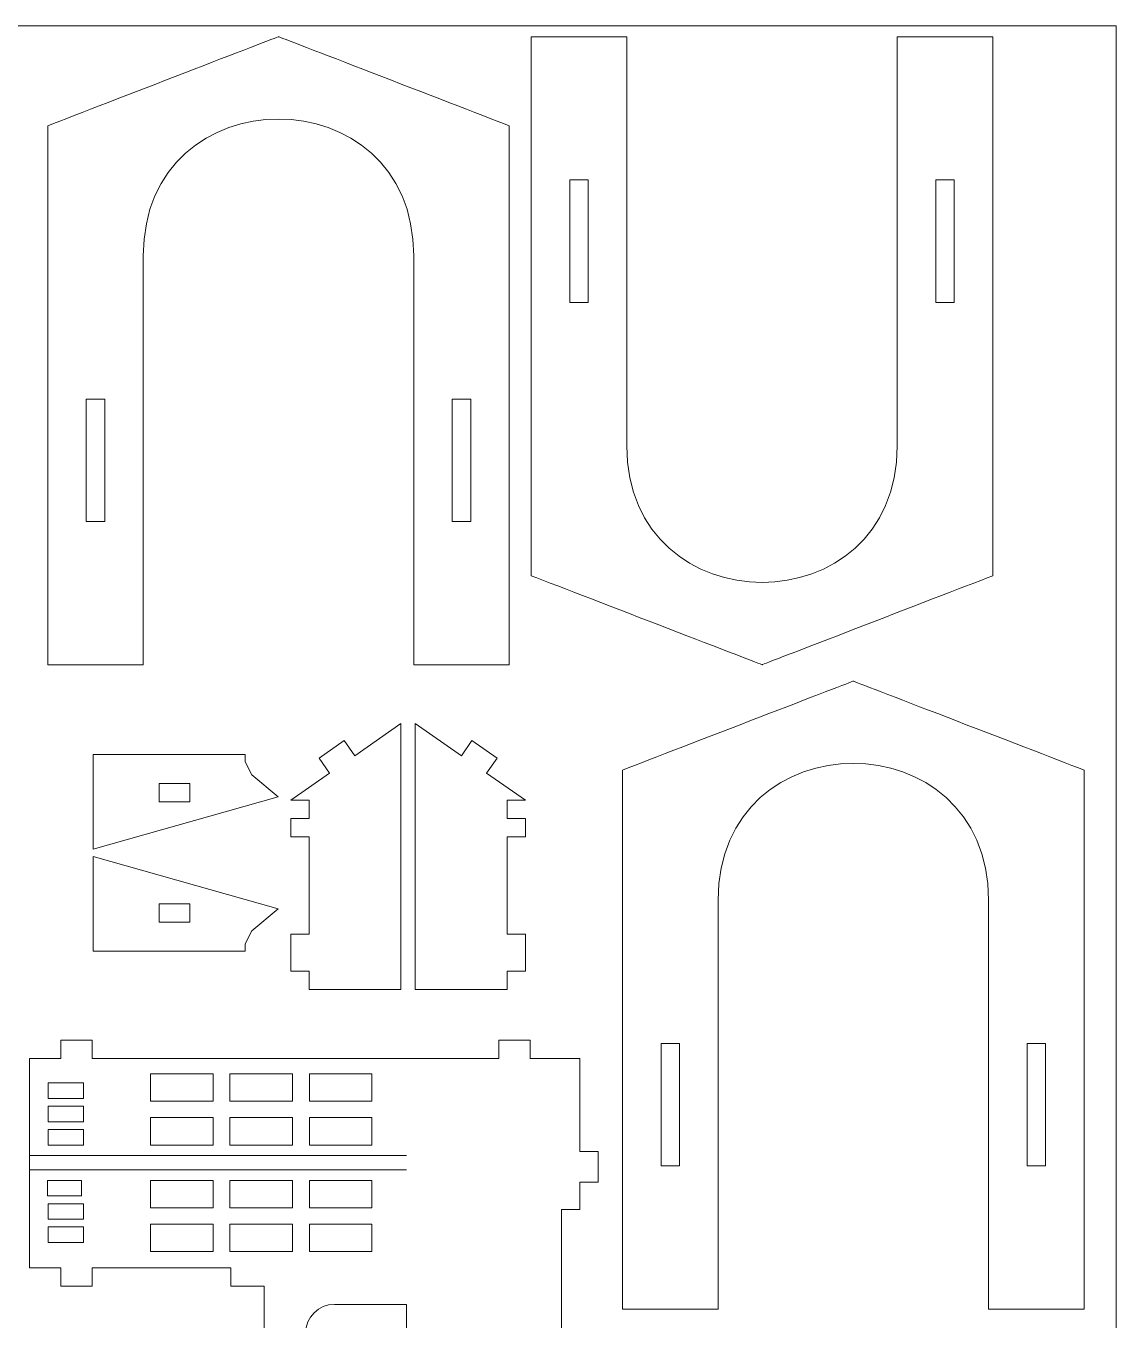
# Model space of a CAD drawing. Header units: millimetres. Extents: x -824 to 903, y -527 to 785.
# Drawn here: x 724.6 to 902.7, y 108.6 to 320 of the extents above; entities that cross this region are included whole.
import ezdxf

# ---------------------------------------------------------------- set-up
doc = ezdxf.new("R2010")
doc.units = ezdxf.units.MM
doc.header["$MEASUREMENT"] = 0
doc.layers.add('Camada 1', color=7, linetype='Continuous')

msp = doc.modelspace()

# ---------------------------------------------------------------- linework, layer by layer
at = {"layer": 'Camada 1', "color": 250, "lineweight": 9}
for points, knots in [([(555.4833, -67.8358), (555.4833, -67.8358), (902.7386, -67.8358), (902.7386, -67.8358), (902.7386, -67.8358), (902.7386, -67.8358), (902.7386, 320.0269), (902.7386, 320.0269), (902.7386, 320.0269), (902.7386, 320.0269), (555.4833, 320.0269), (555.4833, 320.0269), (555.4833, 320.0269), (555.4833, 320.0269), (555.4833, -67.8358), (555.4833, -67.8358)], [0, 0, 0, 0, 0.2, 0.2, 0.2, 0.2, 0.4, 0.4, 0.4, 0.4, 0.6, 0.6, 0.6, 0.6, 1, 1, 1, 1]), ([(728.1467, 303.717), (728.1467, 293.1181), (728.1467, 215.651), (728.1467, 215.651), (728.1467, 215.651), (728.1467, 215.651), (743.7702, 215.651), (743.7702, 215.651), (743.7702, 215.651), (743.7702, 215.651), (743.7702, 282.4761), (743.7702, 282.4761), (743.7702, 282.4761), (743.7702, 312.2544), (787.955, 312.2542), (787.955, 282.4761), (787.955, 282.4761), (787.955, 282.4761), (787.955, 215.651), (787.955, 215.651), (787.955, 215.651), (787.955, 215.651), (803.5785, 215.651), (803.5785, 215.651), (803.5785, 215.651), (803.5785, 215.651), (803.5785, 293.1181), (803.5785, 303.717), (803.5785, 303.717), (794.1698, 307.3455), (765.8626, 318.2621), (765.8626, 318.2621), (765.8626, 318.2621), (765.8626, 318.2621), (737.5554, 307.3455), (728.1467, 303.717)], [0, 0, 0, 0, 0.1, 0.1, 0.1, 0.1, 0.2, 0.2, 0.2, 0.2, 0.3, 0.3, 0.3, 0.3, 0.4, 0.4, 0.4, 0.4, 0.5, 0.5, 0.5, 0.5, 0.6, 0.6, 0.6, 0.6, 0.7, 0.7, 0.7, 0.7, 0.8, 0.8, 0.8, 0.8, 1, 1, 1, 1]), ([(807.1666, 230.1961), (816.5753, 226.5676), (844.8825, 215.651), (844.8825, 215.651), (844.8825, 215.651), (844.8825, 215.651), (873.1898, 226.5676), (882.5985, 230.1961), (882.5985, 230.1961), (882.5985, 240.795), (882.5985, 318.2621), (882.5985, 318.2621), (882.5985, 318.2621), (882.5985, 318.2621), (866.9749, 318.2621), (866.9749, 318.2621), (866.9749, 318.2621), (866.9749, 318.2621), (866.9749, 251.4371), (866.9749, 251.4371), (866.9749, 251.4371), (866.9749, 221.6589), (822.7901, 221.659), (822.7901, 251.4371), (822.7901, 251.4371), (822.7901, 251.4371), (822.7901, 318.2621), (822.7901, 318.2621), (822.7901, 318.2621), (822.7901, 318.2621), (807.1666, 318.2621), (807.1666, 318.2621), (807.1666, 318.2621), (807.1666, 318.2621), (807.1666, 240.795), (807.1666, 230.1961)], [0, 0, 0, 0, 0.1, 0.1, 0.1, 0.1, 0.2, 0.2, 0.2, 0.2, 0.3, 0.3, 0.3, 0.3, 0.4, 0.4, 0.4, 0.4, 0.5, 0.5, 0.5, 0.5, 0.6, 0.6, 0.6, 0.6, 0.7, 0.7, 0.7, 0.7, 0.8, 0.8, 0.8, 0.8, 1, 1, 1, 1]), ([(813.4785, 274.8501), (813.4785, 274.8501), (813.4785, 294.849), (813.4785, 294.849), (813.4785, 294.849), (813.4785, 294.849), (816.4782, 294.849), (816.4782, 294.849), (816.4782, 294.849), (816.4782, 294.849), (816.4782, 274.8501), (816.4782, 274.8501), (816.4782, 274.8501), (816.4782, 274.8501), (813.4785, 274.8501), (813.4785, 274.8501)], [0, 0, 0, 0, 0.2, 0.2, 0.2, 0.2, 0.4, 0.4, 0.4, 0.4, 0.6, 0.6, 0.6, 0.6, 1, 1, 1, 1]), ([(873.2867, 274.8501), (873.2867, 274.8501), (873.2867, 294.849), (873.2867, 294.849), (873.2867, 294.849), (873.2867, 294.849), (876.2866, 294.849), (876.2866, 294.849), (876.2866, 294.849), (876.2866, 294.849), (876.2866, 274.8501), (876.2866, 274.8501), (876.2866, 274.8501), (876.2866, 274.8501), (873.2867, 274.8501), (873.2867, 274.8501)], [0, 0, 0, 0, 0.2, 0.2, 0.2, 0.2, 0.4, 0.4, 0.4, 0.4, 0.6, 0.6, 0.6, 0.6, 1, 1, 1, 1]), ([(734.4585, 259.063), (734.4585, 259.063), (734.4585, 239.0641), (734.4585, 239.0641), (734.4585, 239.0641), (734.4585, 239.0641), (737.4583, 239.0641), (737.4583, 239.0641), (737.4583, 239.0641), (737.4583, 239.0641), (737.4583, 259.063), (737.4583, 259.063), (737.4583, 259.063), (737.4583, 259.063), (734.4585, 259.063), (734.4585, 259.063)], [0, 0, 0, 0, 0.2, 0.2, 0.2, 0.2, 0.4, 0.4, 0.4, 0.4, 0.6, 0.6, 0.6, 0.6, 1, 1, 1, 1]), ([(794.2668, 259.063), (794.2668, 259.063), (794.2668, 239.0641), (794.2668, 239.0641), (794.2668, 239.0641), (794.2668, 239.0641), (797.2667, 239.0641), (797.2667, 239.0641), (797.2667, 239.0641), (797.2667, 239.0641), (797.2667, 259.063), (797.2667, 259.063), (797.2667, 259.063), (797.2667, 259.063), (794.2668, 259.063), (794.2668, 259.063)], [0, 0, 0, 0, 0.2, 0.2, 0.2, 0.2, 0.4, 0.4, 0.4, 0.4, 0.6, 0.6, 0.6, 0.6, 1, 1, 1, 1]), ([(822.0696, 198.4342), (822.0696, 181.5726), (822.0696, 110.3682), (822.0696, 110.3682), (822.0696, 110.3682), (822.0696, 110.3682), (837.6932, 110.3682), (837.6932, 110.3682), (837.6932, 110.3682), (837.6932, 110.3682), (837.6932, 177.1933), (837.6932, 177.1933), (837.6932, 177.1933), (837.6932, 206.9716), (881.878, 206.9714), (881.878, 177.1933), (881.878, 177.1933), (881.878, 177.1933), (881.878, 110.3682), (881.878, 110.3682), (881.878, 110.3682), (881.878, 110.3682), (897.5014, 110.3682), (897.5014, 110.3682), (897.5014, 110.3682), (897.5014, 110.3682), (897.5014, 181.5726), (897.5014, 198.4342), (897.5014, 198.4342), (888.0927, 202.0627), (859.7855, 212.9793), (859.7855, 212.9793), (859.7855, 212.9793), (859.7855, 212.9793), (831.4783, 202.0627), (822.0696, 198.4342)], [0, 0, 0, 0, 0.1, 0.1, 0.1, 0.1, 0.2, 0.2, 0.2, 0.2, 0.3, 0.3, 0.3, 0.3, 0.4, 0.4, 0.4, 0.4, 0.5, 0.5, 0.5, 0.5, 0.6, 0.6, 0.6, 0.6, 0.7, 0.7, 0.7, 0.7, 0.8, 0.8, 0.8, 0.8, 1, 1, 1, 1]), ([(767.8606, 193.509), (767.8606, 193.509), (774.2155, 197.9327), (774.2155, 197.9327), (774.2155, 197.9327), (774.2155, 197.9327), (772.5018, 200.3948), (772.5018, 200.3948), (772.5018, 200.3948), (772.5018, 200.3948), (776.605, 203.251), (776.605, 203.251), (776.605, 203.251), (776.605, 203.251), (778.3189, 200.789), (778.3189, 200.789), (778.3189, 200.789), (778.3189, 200.789), (785.8594, 206.0378), (785.8594, 206.0378), (785.8594, 206.0378), (785.8594, 206.0378), (785.8594, 162.6109), (785.8594, 162.6109), (785.8594, 162.6109), (785.8594, 162.6109), (770.8603, 162.6109), (770.8603, 162.6109), (770.8603, 162.6109), (770.8603, 162.6109), (770.8603, 165.6108), (770.8603, 165.6108), (770.8603, 165.6108), (770.8603, 165.6108), (767.8606, 165.6108), (767.8606, 165.6108), (767.8606, 165.6108), (767.8606, 165.6108), (767.8606, 171.6104), (767.8606, 171.6104), (767.8606, 171.6104), (767.8606, 171.6104), (770.8603, 171.6104), (770.8603, 171.6104), (770.8603, 171.6104), (770.8603, 171.6104), (770.8603, 187.5095), (770.8603, 187.5095), (770.8603, 187.5095), (770.8603, 187.5095), (767.8606, 187.5095), (767.8606, 187.5095), (767.8606, 187.5095), (767.8606, 187.5095), (767.8606, 190.5093), (767.8606, 190.5093), (767.8606, 190.5093), (767.8606, 190.5093), (770.8603, 190.5093), (770.8603, 190.5093), (770.8603, 190.5093), (770.8603, 190.5093), (770.8603, 193.509), (770.8603, 193.509), (770.8603, 193.509), (770.8603, 193.509), (767.8606, 193.509), (767.8606, 193.509)], [0, 0, 0, 0, 0.05555556, 0.05555556, 0.05555556, 0.05555556, 0.11111111, 0.11111111, 0.11111111, 0.11111111, 0.16666667, 0.16666667, 0.16666667, 0.16666667, 0.22222222, 0.22222222, 0.22222222, 0.22222222, 0.27777778, 0.27777778, 0.27777778, 0.27777778, 0.33333333, 0.33333333, 0.33333333, 0.33333333, 0.38888889, 0.38888889, 0.38888889, 0.38888889, 0.44444444, 0.44444444, 0.44444444, 0.44444444, 0.5, 0.5, 0.5, 0.5, 0.55555556, 0.55555556, 0.55555556, 0.55555556, 0.61111111, 0.61111111, 0.61111111, 0.61111111, 0.66666667, 0.66666667, 0.66666667, 0.66666667, 0.72222222, 0.72222222, 0.72222222, 0.72222222, 0.77777778, 0.77777778, 0.77777778, 0.77777778, 0.83333333, 0.83333333, 0.83333333, 0.83333333, 0.88888889, 0.88888889, 0.88888889, 0.88888889, 1, 1, 1, 1]), ([(806.2112, 193.509), (806.2112, 193.509), (799.8562, 197.9327), (799.8562, 197.9327), (799.8562, 197.9327), (799.8562, 197.9327), (801.57, 200.3948), (801.57, 200.3948), (801.57, 200.3948), (801.57, 200.3948), (797.4667, 203.251), (797.4667, 203.251), (797.4667, 203.251), (797.4667, 203.251), (795.7528, 200.789), (795.7528, 200.789), (795.7528, 200.789), (795.7528, 200.789), (788.2123, 206.0378), (788.2123, 206.0378), (788.2123, 206.0378), (788.2123, 206.0378), (788.2123, 162.6109), (788.2123, 162.6109), (788.2123, 162.6109), (788.2123, 162.6109), (803.2114, 162.6109), (803.2114, 162.6109), (803.2114, 162.6109), (803.2114, 162.6109), (803.2114, 165.6108), (803.2114, 165.6108), (803.2114, 165.6108), (803.2114, 165.6108), (806.2112, 165.6108), (806.2112, 165.6108), (806.2112, 165.6108), (806.2112, 165.6108), (806.2112, 171.6104), (806.2112, 171.6104), (806.2112, 171.6104), (806.2112, 171.6104), (803.2114, 171.6104), (803.2114, 171.6104), (803.2114, 171.6104), (803.2114, 171.6104), (803.2114, 187.5095), (803.2114, 187.5095), (803.2114, 187.5095), (803.2114, 187.5095), (806.2112, 187.5095), (806.2112, 187.5095), (806.2112, 187.5095), (806.2112, 187.5095), (806.2112, 190.5093), (806.2112, 190.5093), (806.2112, 190.5093), (806.2112, 190.5093), (803.2114, 190.5093), (803.2114, 190.5093), (803.2114, 190.5093), (803.2114, 190.5093), (803.2114, 193.509), (803.2114, 193.509), (803.2114, 193.509), (803.2114, 193.509), (806.2112, 193.509), (806.2112, 193.509)], [0, 0, 0, 0, 0.05555556, 0.05555556, 0.05555556, 0.05555556, 0.11111111, 0.11111111, 0.11111111, 0.11111111, 0.16666667, 0.16666667, 0.16666667, 0.16666667, 0.22222222, 0.22222222, 0.22222222, 0.22222222, 0.27777778, 0.27777778, 0.27777778, 0.27777778, 0.33333333, 0.33333333, 0.33333333, 0.33333333, 0.38888889, 0.38888889, 0.38888889, 0.38888889, 0.44444444, 0.44444444, 0.44444444, 0.44444444, 0.5, 0.5, 0.5, 0.5, 0.55555556, 0.55555556, 0.55555556, 0.55555556, 0.61111111, 0.61111111, 0.61111111, 0.61111111, 0.66666667, 0.66666667, 0.66666667, 0.66666667, 0.72222222, 0.72222222, 0.72222222, 0.72222222, 0.77777778, 0.77777778, 0.77777778, 0.77777778, 0.83333333, 0.83333333, 0.83333333, 0.83333333, 0.88888889, 0.88888889, 0.88888889, 0.88888889, 1, 1, 1, 1]), ([(761.486, 197.6757), (761.486, 197.6757), (765.8201, 194.0722), (765.8201, 194.0722), (765.8201, 194.0722), (765.8201, 194.0722), (735.594, 185.514), (735.594, 185.514), (735.594, 185.514), (735.594, 185.514), (735.594, 200.974), (735.594, 200.974), (735.594, 200.974), (735.594, 200.974), (760.4096, 200.974), (760.4096, 200.974), (760.4096, 200.974), (760.4096, 200.974), (760.4096, 199.792), (760.4096, 199.792), (760.4096, 199.792), (760.4096, 199.792), (761.486, 197.6757), (761.486, 197.6757)], [0, 0, 0, 0, 0.14285714, 0.14285714, 0.14285714, 0.14285714, 0.28571429, 0.28571429, 0.28571429, 0.28571429, 0.42857143, 0.42857143, 0.42857143, 0.42857143, 0.57142857, 0.57142857, 0.57142857, 0.57142857, 0.71428571, 0.71428571, 0.71428571, 0.71428571, 1, 1, 1, 1]), ([(746.3518, 193.2315), (746.3518, 193.2315), (751.3514, 193.2315), (751.3514, 193.2315), (751.3514, 193.2315), (751.3514, 193.2315), (751.3514, 196.2313), (751.3514, 196.2313), (751.3514, 196.2313), (751.3514, 196.2313), (746.3518, 196.2313), (746.3518, 196.2313), (746.3518, 196.2313), (746.3518, 196.2313), (746.3518, 193.2315), (746.3518, 193.2315)], [0, 0, 0, 0, 0.2, 0.2, 0.2, 0.2, 0.4, 0.4, 0.4, 0.4, 0.6, 0.6, 0.6, 0.6, 1, 1, 1, 1]), ([(760.4098, 170.0463), (760.4098, 170.0463), (761.4861, 172.1628), (761.4861, 172.1628), (761.4861, 172.1628), (761.4861, 172.1628), (765.8201, 175.7662), (765.8201, 175.7662), (765.8201, 175.7662), (765.8201, 175.7662), (735.5941, 184.3244), (735.5941, 184.3244), (735.5941, 184.3244), (735.5941, 184.3244), (735.5941, 168.8644), (735.5941, 168.8644), (735.5941, 168.8644), (735.5941, 168.8644), (760.4098, 168.8644), (760.4098, 168.8644), (760.4098, 168.8644), (760.4098, 168.8644), (760.4098, 170.0463), (760.4098, 170.0463)], [0, 0, 0, 0, 0.14285714, 0.14285714, 0.14285714, 0.14285714, 0.28571429, 0.28571429, 0.28571429, 0.28571429, 0.42857143, 0.42857143, 0.42857143, 0.42857143, 0.57142857, 0.57142857, 0.57142857, 0.57142857, 0.71428571, 0.71428571, 0.71428571, 0.71428571, 1, 1, 1, 1]), ([(751.3515, 173.6071), (751.3515, 173.6071), (746.3519, 173.6071), (746.3519, 173.6071), (746.3519, 173.6071), (746.3519, 173.6071), (746.3519, 176.6069), (746.3519, 176.6069), (746.3519, 176.6069), (746.3519, 176.6069), (751.3515, 176.6069), (751.3515, 176.6069), (751.3515, 176.6069), (751.3515, 176.6069), (751.3515, 173.6071), (751.3515, 173.6071)], [0, 0, 0, 0, 0.2, 0.2, 0.2, 0.2, 0.4, 0.4, 0.4, 0.4, 0.6, 0.6, 0.6, 0.6, 1, 1, 1, 1]), ([(812.1126, 77.6077), (812.1126, 77.6077), (815.1128, 77.6077), (815.1128, 77.6077), (815.1128, 77.6077), (815.1128, 77.6077), (815.1128, 72.6073), (815.1128, 72.6073), (815.1128, 72.6073), (815.1128, 72.6073), (812.1126, 72.6073), (812.1126, 72.6073), (812.1126, 72.6073), (812.1126, 72.6073), (812.1126, 19.1032), (812.1126, 19.1032), (812.1126, 19.1032), (812.1126, 19.1032), (815.1128, 19.1032), (815.1128, 19.1032), (815.1128, 19.1032), (815.1128, 19.1032), (815.1128, 14.1028), (815.1128, 14.1028), (815.1128, 14.1028), (815.1128, 14.1028), (812.1126, 14.1028), (812.1126, 14.1028), (812.1126, 14.1028), (812.1126, 14.1028), (812.1126, -3.8987), (812.1126, -3.8987), (812.1126, -3.8987), (812.1126, -3.8987), (792.2166, -3.8987), (792.2166, -3.8987), (792.2166, -3.8987), (792.2166, -3.8987), (792.2166, -0.8984), (792.2166, -0.8984), (792.2166, -0.8984), (792.2166, -0.8984), (782.2686, -0.8984), (782.2686, -0.8984), (782.2686, -0.8984), (782.2686, -0.8984), (782.2686, -3.8987), (782.2686, -3.8987), (782.2686, -3.8987), (782.2686, -3.8987), (763.5395, -3.8987), (763.5395, -3.8987), (763.5395, -3.8987), (763.5395, -3.8987), (763.5395, 114.143), (763.5395, 114.143), (763.5395, 114.143), (763.5395, 114.143), (758.0614, 114.143), (758.0614, 114.143), (758.0614, 114.143), (758.0614, 114.143), (758.0614, 117.1433), (758.0614, 117.1433), (758.0614, 117.1433), (758.0614, 117.1433), (735.4182, 117.1433), (735.4182, 117.1433), (735.4182, 117.1433), (735.4182, 117.1433), (735.4182, 114.143), (735.4182, 114.143), (735.4182, 114.143), (735.4182, 114.143), (730.3053, 114.143), (730.3053, 114.143), (730.3053, 114.143), (730.3053, 114.143), (730.3053, 117.1433), (730.3053, 117.1433), (730.3053, 117.1433), (730.3053, 117.1433), (725.1923, 117.1433), (725.1923, 117.1433), (725.1923, 117.1433), (725.1923, 117.1433), (725.1923, 151.316), (725.1923, 151.316), (725.1923, 151.316), (725.1923, 151.316), (730.3053, 151.316), (730.3053, 151.316), (730.3053, 151.316), (730.3053, 151.316), (730.3053, 154.3163), (730.3053, 154.3163), (730.3053, 154.3163), (730.3053, 154.3163), (735.4182, 154.3163), (735.4182, 154.3163), (735.4182, 154.3163), (735.4182, 154.3163), (735.4182, 151.316), (735.4182, 151.316), (735.4182, 151.316), (735.4182, 151.316), (801.8867, 151.316), (801.8867, 151.316), (801.8867, 151.316), (801.8867, 151.316), (801.8867, 154.3163), (801.8867, 154.3163), (801.8867, 154.3163), (801.8867, 154.3163), (806.9996, 154.3163), (806.9996, 154.3163), (806.9996, 154.3163), (806.9996, 154.3163), (806.9996, 151.316), (806.9996, 151.316), (806.9996, 151.316), (806.9996, 151.316), (815.1128, 151.316), (815.1128, 151.316), (815.1128, 151.316), (815.1128, 151.316), (815.1128, 136.1123), (815.1128, 136.1123), (815.1128, 136.1123), (815.1128, 136.1123), (818.1131, 136.1123), (818.1131, 136.1123), (818.1131, 136.1123), (818.1131, 136.1123), (818.1131, 131.1119), (818.1131, 131.1119), (818.1131, 131.1119), (818.1131, 131.1119), (815.1128, 131.1119), (815.1128, 131.1119), (815.1128, 131.1119), (815.1128, 131.1119), (815.1128, 126.6217), (815.1128, 126.6217), (815.1128, 126.6217), (815.1128, 126.6217), (812.1126, 126.6217), (812.1126, 126.6217), (812.1126, 126.6217), (812.1126, 126.6217), (812.1126, 77.6077), (812.1126, 77.6077)], [0, 0, 0, 0, 0.02564103, 0.02564103, 0.02564103, 0.02564103, 0.05128205, 0.05128205, 0.05128205, 0.05128205, 0.07692308, 0.07692308, 0.07692308, 0.07692308, 0.1025641, 0.1025641, 0.1025641, 0.1025641, 0.12820513, 0.12820513, 0.12820513, 0.12820513, 0.15384615, 0.15384615, 0.15384615, 0.15384615, 0.17948718, 0.17948718, 0.17948718, 0.17948718, 0.20512821, 0.20512821, 0.20512821, 0.20512821, 0.23076923, 0.23076923, 0.23076923, 0.23076923, 0.25641026, 0.25641026, 0.25641026, 0.25641026, 0.28205128, 0.28205128, 0.28205128, 0.28205128, 0.30769231, 0.30769231, 0.30769231, 0.30769231, 0.33333333, 0.33333333, 0.33333333, 0.33333333, 0.35897436, 0.35897436, 0.35897436, 0.35897436, 0.38461538, 0.38461538, 0.38461538, 0.38461538, 0.41025641, 0.41025641, 0.41025641, 0.41025641, 0.43589744, 0.43589744, 0.43589744, 0.43589744, 0.46153846, 0.46153846, 0.46153846, 0.46153846, 0.48717949, 0.48717949, 0.48717949, 0.48717949, 0.51282051, 0.51282051, 0.51282051, 0.51282051, 0.53846154, 0.53846154, 0.53846154, 0.53846154, 0.56410256, 0.56410256, 0.56410256, 0.56410256, 0.58974359, 0.58974359, 0.58974359, 0.58974359, 0.61538462, 0.61538462, 0.61538462, 0.61538462, 0.64102564, 0.64102564, 0.64102564, 0.64102564, 0.66666667, 0.66666667, 0.66666667, 0.66666667, 0.69230769, 0.69230769, 0.69230769, 0.69230769, 0.71794872, 0.71794872, 0.71794872, 0.71794872, 0.74358974, 0.74358974, 0.74358974, 0.74358974, 0.76923077, 0.76923077, 0.76923077, 0.76923077, 0.79487179, 0.79487179, 0.79487179, 0.79487179, 0.82051282, 0.82051282, 0.82051282, 0.82051282, 0.84615385, 0.84615385, 0.84615385, 0.84615385, 0.87179487, 0.87179487, 0.87179487, 0.87179487, 0.8974359, 0.8974359, 0.8974359, 0.8974359, 0.92307692, 0.92307692, 0.92307692, 0.92307692, 0.94871795, 0.94871795, 0.94871795, 0.94871795, 1, 1, 1, 1]), ([(828.3814, 153.7802), (828.3814, 153.7802), (828.3814, 133.7813), (828.3814, 133.7813), (828.3814, 133.7813), (828.3814, 133.7813), (831.3813, 133.7813), (831.3813, 133.7813), (831.3813, 133.7813), (831.3813, 133.7813), (831.3813, 153.7802), (831.3813, 153.7802), (831.3813, 153.7802), (831.3813, 153.7802), (828.3814, 153.7802), (828.3814, 153.7802)], [0, 0, 0, 0, 0.2, 0.2, 0.2, 0.2, 0.4, 0.4, 0.4, 0.4, 0.6, 0.6, 0.6, 0.6, 1, 1, 1, 1]), ([(888.1898, 153.7802), (888.1898, 153.7802), (888.1898, 133.7813), (888.1898, 133.7813), (888.1898, 133.7813), (888.1898, 133.7813), (891.1896, 133.7813), (891.1896, 133.7813), (891.1896, 133.7813), (891.1896, 133.7813), (891.1896, 153.7802), (891.1896, 153.7802), (891.1896, 153.7802), (891.1896, 153.7802), (888.1898, 153.7802), (888.1898, 153.7802)], [0, 0, 0, 0, 0.2, 0.2, 0.2, 0.2, 0.4, 0.4, 0.4, 0.4, 0.6, 0.6, 0.6, 0.6, 1, 1, 1, 1])]:
    msp.add_open_spline(points, degree=3, knots=knots, dxfattribs=at)
at = {"layer": 'Camada 1', "color": 5, "lineweight": 9}
for points, knots in [([(744.9706, 144.3257), (744.9706, 144.3257), (744.9706, 148.8081), (744.9706, 148.8081), (744.9706, 148.8081), (744.9706, 148.8081), (755.1803, 148.8081), (755.1803, 148.8081), (755.1803, 148.8081), (755.1803, 148.8081), (755.1803, 144.3257), (755.1803, 144.3257), (755.1803, 144.3257), (755.1803, 144.3257), (744.9706, 144.3257), (744.9706, 144.3257)], [0, 0, 0, 0, 0.2, 0.2, 0.2, 0.2, 0.4, 0.4, 0.4, 0.4, 0.6, 0.6, 0.6, 0.6, 1, 1, 1, 1]), ([(757.9366, 144.3257), (757.9366, 144.3257), (757.9366, 148.8081), (757.9366, 148.8081), (757.9366, 148.8081), (757.9366, 148.8081), (768.1463, 148.8081), (768.1463, 148.8081), (768.1463, 148.8081), (768.1463, 148.8081), (768.1463, 144.3257), (768.1463, 144.3257), (768.1463, 144.3257), (768.1463, 144.3257), (757.9366, 144.3257), (757.9366, 144.3257)], [0, 0, 0, 0, 0.2, 0.2, 0.2, 0.2, 0.4, 0.4, 0.4, 0.4, 0.6, 0.6, 0.6, 0.6, 1, 1, 1, 1]), ([(770.9026, 144.3257), (770.9026, 144.3257), (770.9026, 148.8081), (770.9026, 148.8081), (770.9026, 148.8081), (770.9026, 148.8081), (781.1123, 148.8081), (781.1123, 148.8081), (781.1123, 148.8081), (781.1123, 148.8081), (781.1123, 144.3257), (781.1123, 144.3257), (781.1123, 144.3257), (781.1123, 144.3257), (770.9026, 144.3257), (770.9026, 144.3257)], [0, 0, 0, 0, 0.2, 0.2, 0.2, 0.2, 0.4, 0.4, 0.4, 0.4, 0.6, 0.6, 0.6, 0.6, 1, 1, 1, 1]), ([(728.2125, 144.7855), (728.2125, 144.7855), (728.2125, 147.3199), (728.2125, 147.3199), (728.2125, 147.3199), (728.2125, 147.3199), (733.9849, 147.3199), (733.9849, 147.3199), (733.9849, 147.3199), (733.9849, 147.3199), (733.9849, 144.7855), (733.9849, 144.7855), (733.9849, 144.7855), (733.9849, 144.7855), (728.2125, 144.7855), (728.2125, 144.7855)], [0, 0, 0, 0, 0.2, 0.2, 0.2, 0.2, 0.4, 0.4, 0.4, 0.4, 0.6, 0.6, 0.6, 0.6, 1, 1, 1, 1]), ([(728.2125, 140.9841), (728.2125, 140.9841), (728.2125, 143.5184), (728.2125, 143.5184), (728.2125, 143.5184), (728.2125, 143.5184), (733.9849, 143.5184), (733.9849, 143.5184), (733.9849, 143.5184), (733.9849, 143.5184), (733.9849, 140.9841), (733.9849, 140.9841), (733.9849, 140.9841), (733.9849, 140.9841), (728.2125, 140.9841), (728.2125, 140.9841)], [0, 0, 0, 0, 0.2, 0.2, 0.2, 0.2, 0.4, 0.4, 0.4, 0.4, 0.6, 0.6, 0.6, 0.6, 1, 1, 1, 1]), ([(728.2125, 137.1827), (728.2125, 137.1827), (728.2125, 139.7169), (728.2125, 139.7169), (728.2125, 139.7169), (728.2125, 139.7169), (733.9849, 139.7169), (733.9849, 139.7169), (733.9849, 139.7169), (733.9849, 139.7169), (733.9849, 137.1827), (733.9849, 137.1827), (733.9849, 137.1827), (733.9849, 137.1827), (728.2125, 137.1827), (728.2125, 137.1827)], [0, 0, 0, 0, 0.2, 0.2, 0.2, 0.2, 0.4, 0.4, 0.4, 0.4, 0.6, 0.6, 0.6, 0.6, 1, 1, 1, 1]), ([(744.9706, 137.1827), (744.9706, 137.1827), (744.9706, 141.665), (744.9706, 141.665), (744.9706, 141.665), (744.9706, 141.665), (755.1803, 141.665), (755.1803, 141.665), (755.1803, 141.665), (755.1803, 141.665), (755.1803, 137.1827), (755.1803, 137.1827), (755.1803, 137.1827), (755.1803, 137.1827), (744.9706, 137.1827), (744.9706, 137.1827)], [0, 0, 0, 0, 0.2, 0.2, 0.2, 0.2, 0.4, 0.4, 0.4, 0.4, 0.6, 0.6, 0.6, 0.6, 1, 1, 1, 1]), ([(757.9366, 137.1827), (757.9366, 137.1827), (757.9366, 141.665), (757.9366, 141.665), (757.9366, 141.665), (757.9366, 141.665), (768.1463, 141.665), (768.1463, 141.665), (768.1463, 141.665), (768.1463, 141.665), (768.1463, 137.1827), (768.1463, 137.1827), (768.1463, 137.1827), (768.1463, 137.1827), (757.9366, 137.1827), (757.9366, 137.1827)], [0, 0, 0, 0, 0.2, 0.2, 0.2, 0.2, 0.4, 0.4, 0.4, 0.4, 0.6, 0.6, 0.6, 0.6, 1, 1, 1, 1]), ([(770.9026, 137.1827), (770.9026, 137.1827), (770.9026, 141.665), (770.9026, 141.665), (770.9026, 141.665), (770.9026, 141.665), (781.1123, 141.665), (781.1123, 141.665), (781.1123, 141.665), (781.1123, 141.665), (781.1123, 137.1827), (781.1123, 137.1827), (781.1123, 137.1827), (781.1123, 137.1827), (770.9026, 137.1827), (770.9026, 137.1827)], [0, 0, 0, 0, 0.2, 0.2, 0.2, 0.2, 0.4, 0.4, 0.4, 0.4, 0.6, 0.6, 0.6, 0.6, 1, 1, 1, 1]), ([(728.1135, 131.3974), (728.1135, 131.3974), (728.1135, 128.8631), (728.1135, 128.8631), (728.1135, 128.8631), (728.1135, 128.8631), (733.6934, 128.8631), (733.6934, 128.8631), (733.6934, 128.8631), (733.6934, 128.8631), (733.6934, 131.3974), (733.6934, 131.3974), (733.6934, 131.3974), (733.6934, 131.3974), (728.1135, 131.3974), (728.1135, 131.3974)], [0, 0, 0, 0, 0.2, 0.2, 0.2, 0.2, 0.4, 0.4, 0.4, 0.4, 0.6, 0.6, 0.6, 0.6, 1, 1, 1, 1]), ([(744.9706, 131.3974), (744.9706, 131.3974), (744.9706, 126.915), (744.9706, 126.915), (744.9706, 126.915), (744.9706, 126.915), (755.1803, 126.915), (755.1803, 126.915), (755.1803, 126.915), (755.1803, 126.915), (755.1803, 131.3974), (755.1803, 131.3974), (755.1803, 131.3974), (755.1803, 131.3974), (744.9706, 131.3974), (744.9706, 131.3974)], [0, 0, 0, 0, 0.2, 0.2, 0.2, 0.2, 0.4, 0.4, 0.4, 0.4, 0.6, 0.6, 0.6, 0.6, 1, 1, 1, 1]), ([(757.9366, 131.3974), (757.9366, 131.3974), (757.9366, 126.915), (757.9366, 126.915), (757.9366, 126.915), (757.9366, 126.915), (768.1463, 126.915), (768.1463, 126.915), (768.1463, 126.915), (768.1463, 126.915), (768.1463, 131.3974), (768.1463, 131.3974), (768.1463, 131.3974), (768.1463, 131.3974), (757.9366, 131.3974), (757.9366, 131.3974)], [0, 0, 0, 0, 0.2, 0.2, 0.2, 0.2, 0.4, 0.4, 0.4, 0.4, 0.6, 0.6, 0.6, 0.6, 1, 1, 1, 1]), ([(770.9026, 131.3974), (770.9026, 131.3974), (770.9026, 126.915), (770.9026, 126.915), (770.9026, 126.915), (770.9026, 126.915), (781.1123, 126.915), (781.1123, 126.915), (781.1123, 126.915), (781.1123, 126.915), (781.1123, 131.3974), (781.1123, 131.3974), (781.1123, 131.3974), (781.1123, 131.3974), (770.9026, 131.3974), (770.9026, 131.3974)], [0, 0, 0, 0, 0.2, 0.2, 0.2, 0.2, 0.4, 0.4, 0.4, 0.4, 0.6, 0.6, 0.6, 0.6, 1, 1, 1, 1]), ([(728.2125, 127.596), (728.2125, 127.596), (728.2125, 125.0616), (728.2125, 125.0616), (728.2125, 125.0616), (728.2125, 125.0616), (733.9849, 125.0616), (733.9849, 125.0616), (733.9849, 125.0616), (733.9849, 125.0616), (733.9849, 127.596), (733.9849, 127.596), (733.9849, 127.596), (733.9849, 127.596), (728.2125, 127.596), (728.2125, 127.596)], [0, 0, 0, 0, 0.2, 0.2, 0.2, 0.2, 0.4, 0.4, 0.4, 0.4, 0.6, 0.6, 0.6, 0.6, 1, 1, 1, 1]), ([(728.2125, 123.7946), (728.2125, 123.7946), (728.2125, 121.2602), (728.2125, 121.2602), (728.2125, 121.2602), (728.2125, 121.2602), (733.9849, 121.2602), (733.9849, 121.2602), (733.9849, 121.2602), (733.9849, 121.2602), (733.9849, 123.7946), (733.9849, 123.7946), (733.9849, 123.7946), (733.9849, 123.7946), (728.2125, 123.7946), (728.2125, 123.7946)], [0, 0, 0, 0, 0.2, 0.2, 0.2, 0.2, 0.4, 0.4, 0.4, 0.4, 0.6, 0.6, 0.6, 0.6, 1, 1, 1, 1]), ([(744.9706, 124.2543), (744.9706, 124.2543), (744.9706, 119.772), (744.9706, 119.772), (744.9706, 119.772), (744.9706, 119.772), (755.1803, 119.772), (755.1803, 119.772), (755.1803, 119.772), (755.1803, 119.772), (755.1803, 124.2543), (755.1803, 124.2543), (755.1803, 124.2543), (755.1803, 124.2543), (744.9706, 124.2543), (744.9706, 124.2543)], [0, 0, 0, 0, 0.2, 0.2, 0.2, 0.2, 0.4, 0.4, 0.4, 0.4, 0.6, 0.6, 0.6, 0.6, 1, 1, 1, 1]), ([(757.9366, 124.2543), (757.9366, 124.2543), (757.9366, 119.772), (757.9366, 119.772), (757.9366, 119.772), (757.9366, 119.772), (768.1463, 119.772), (768.1463, 119.772), (768.1463, 119.772), (768.1463, 119.772), (768.1463, 124.2543), (768.1463, 124.2543), (768.1463, 124.2543), (768.1463, 124.2543), (757.9366, 124.2543), (757.9366, 124.2543)], [0, 0, 0, 0, 0.2, 0.2, 0.2, 0.2, 0.4, 0.4, 0.4, 0.4, 0.6, 0.6, 0.6, 0.6, 1, 1, 1, 1]), ([(770.9026, 124.2543), (770.9026, 124.2543), (770.9026, 119.772), (770.9026, 119.772), (770.9026, 119.772), (770.9026, 119.772), (781.1123, 119.772), (781.1123, 119.772), (781.1123, 119.772), (781.1123, 119.772), (781.1123, 124.2543), (781.1123, 124.2543), (781.1123, 124.2543), (781.1123, 124.2543), (770.9026, 124.2543), (770.9026, 124.2543)], [0, 0, 0, 0, 0.2, 0.2, 0.2, 0.2, 0.4, 0.4, 0.4, 0.4, 0.6, 0.6, 0.6, 0.6, 1, 1, 1, 1]), ([(786.7985, 101.7397), (786.7985, 101.7397), (775.0038, 101.7397), (775.0038, 101.7397), (775.0038, 101.7397), (772.4155, 101.7397), (770.2979, 103.8575), (770.2979, 106.4457), (770.2979, 106.4457), (770.2979, 109.034), (772.4155, 111.1517), (775.0038, 111.1517), (775.0038, 111.1517), (775.0038, 111.1517), (786.7985, 111.1517), (786.7985, 111.1517), (786.7985, 111.1517), (786.7985, 111.1517), (786.7985, 101.7397), (786.7985, 101.7397)], [0, 0, 0, 0, 0.16666667, 0.16666667, 0.16666667, 0.16666667, 0.33333333, 0.33333333, 0.33333333, 0.33333333, 0.5, 0.5, 0.5, 0.5, 0.66666667, 0.66666667, 0.66666667, 0.66666667, 1, 1, 1, 1])]:
    msp.add_open_spline(points, degree=3, knots=knots, dxfattribs=at)
for points in [[(725.2476, 135.4664), (725.2476, 135.4664), (786.7985, 135.4664), (786.7985, 135.4664)], [(725.2476, 133.1135), (725.2476, 133.1135), (786.7985, 133.1135), (786.7985, 133.1135)]]:
    msp.add_open_spline(points, degree=3, dxfattribs=at)

doc.saveas('drawing.dxf')
